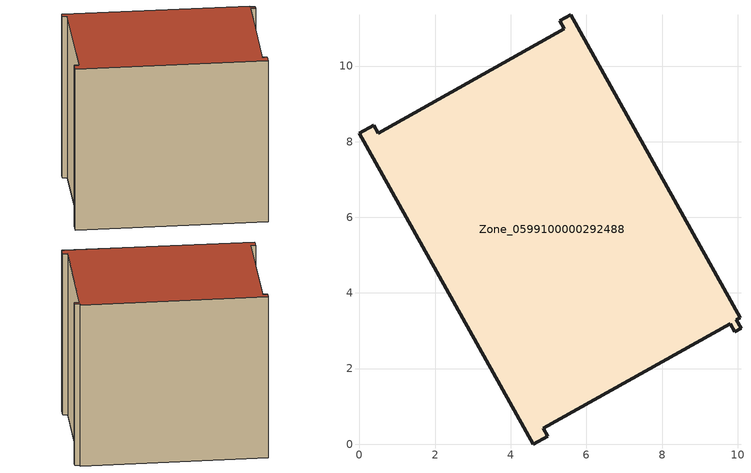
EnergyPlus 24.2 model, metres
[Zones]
Zone_0599100000292488
 floor ground (C_G): 10.09,3.07 9.92,2.97 9.8,3.18 4.86,0.42 4.98,0.21 4.6,0 0,8.23 0.37,8.44 0.49,8.23 5.42,10.99 5.3,11.2 5.58,11.36 10.07,3.35 9.97,3.3 z0
 wall outside (C_F): 4.6,0 4.98,0.21 4.86,0.42 9.8,3.18 9.92,2.97 10.09,3.07 9.97,3.3 10.07,3.35 5.58,11.36 5.3,11.2 5.42,10.99 0.49,8.23 0.37,8.44 0,8.23 4.6,0 z0:8.61
 roof outside (C_R): 9.97,3.3 10.07,3.35 5.58,11.36 5.3,11.2 5.42,10.99 0.49,8.23 0.37,8.44 0,8.23 4.6,0 4.98,0.21 4.86,0.42 9.8,3.18 9.92,2.97 10.09,3.07 z8.61
[BUILDING]
Pand.0599100000292488: North Axis=0; Terrain=City; Loads Convergence Tolerance Value=0.04; Temperature Convergence Tolerance Value=0.4; Solar Distribution=FullExterior; Maximum Number of Warmup Days=25; Minimum Number of Warmup Days=1
[Site:Location]
Rotterdam.The.Hague.AP_ZH_NLD Design_Conditions: Latitude=51.96; Longitude=4.45; Time Zone=1; Elevation=-4.5
[SITE:GROUNDTEMPERATURE:BUILDINGSURFACE]
18, 18, 18, 18, 18, 18, 18, 18, 18, 18, 18, 18
[MATERIAL] Thermal Absorptance=0.9; Solar Absorptance=0.7; Visible Absorptance=0.7
Name | Roughness | Thickness | Conductivity | Density | Specific Heat
G.TC.1965-1974 | MediumSmooth | 0.15 | 0.882353 | 540 | 1210
F.TC.1965-1974 | Rough | 0.3 | 0.697674 | 1920 | 840
R.TC.1965-1974 | MediumRough | 0.2 | 0.232558 | 1500 | 1000
[CONSTRUCTION]
C_G: G.TC.1965-1974
C_F: F.TC.1965-1974
C_R: R.TC.1965-1974
[ZONE]
Zone_0599100000292488: Type=1; Multiplier=1; Ceiling Height=Autocalculate; Volume=Autocalculate; Floor Area=autocalculate; Part of Total Floor Area=Yes
[ZONEINFILTRATION:DESIGNFLOWRATE]
Infil_Zone_0599100000292488: Zone or ZoneList or Space or SpaceList=Zone_0599100000292488; Schedule=AlwaysOn; Design Flow Rate Calculation Method=Flow/Area; Flow Rate per Floor Area=0.003; Constant Term Coefficient=1; Temperature Term Coefficient=0; Velocity Term Coefficient=0; Velocity Squared Term Coefficient=0
[HVACTEMPLATE:ZONE:IDEALLOADSAIRSYSTEM]
Zone_0599100000292488: Maximum Heating Supply Air Temperature=50; Minimum Cooling Supply Air Temperature=13; Maximum Heating Supply Air Humidity Ratio=0.0156; Minimum Cooling Supply Air Humidity Ratio=0.0077; Heating Limit=NoLimit; Cooling Limit=NoLimit; Dehumidification Control Type=ConstantSensibleHeatRatio; Cooling Sensible Heat Ratio=0.7; Dehumidification Setpoint=60; Humidification Control Type=None; Humidification Setpoint=30; Outdoor Air Method=None; Outdoor Air Flow Rate per Person=0.00944; Outdoor Air Flow Rate per Zone Floor Area=0; Outdoor Air Flow Rate per Zone=0; Demand Controlled Ventilation Type=None; Outdoor Air Economizer Type=NoEconomizer; Heat Recovery Type=None; Sensible Heat Recovery Effectiveness=0.7; Latent Heat Recovery Effectiveness=0.65
[ZONECONTROL:THERMOSTAT]
ThermostatControl_Zone_0599100000292488: Zone or ZoneList=Zone_0599100000292488; Control Type Schedule=DualSetpointControlType; Control 1=Thermostat_Zone_0599100000292488; Temperature Difference Between Cutout And Setpoint=0
[THERMOSTATSETPOINT:DUALSETPOINT]
Thermostat_Zone_0599100000292488: Heating Setpoint Temperature Schedule=HeatingSetpoint_Zone_0599100000292488; Cooling Setpoint Temperature Schedule=CoolingSetpoint_Zone_0599100000292488
[SCHEDULE:COMPACT]
HeatingSetpoint_Zone_0599100000292488: Through: 12/31, For: AllDays, Until: 24:00, 21
CoolingSetpoint_Zone_0599100000292488: Through: 12/31, For: AllDays, Until: 24:00, 24
DualSetpointControlType: Through: 12/31, For: AllDays, Until: 24:00, 4
AlwaysOn: Through: 12/31, For: AllDays, Until: 24:00, 1
